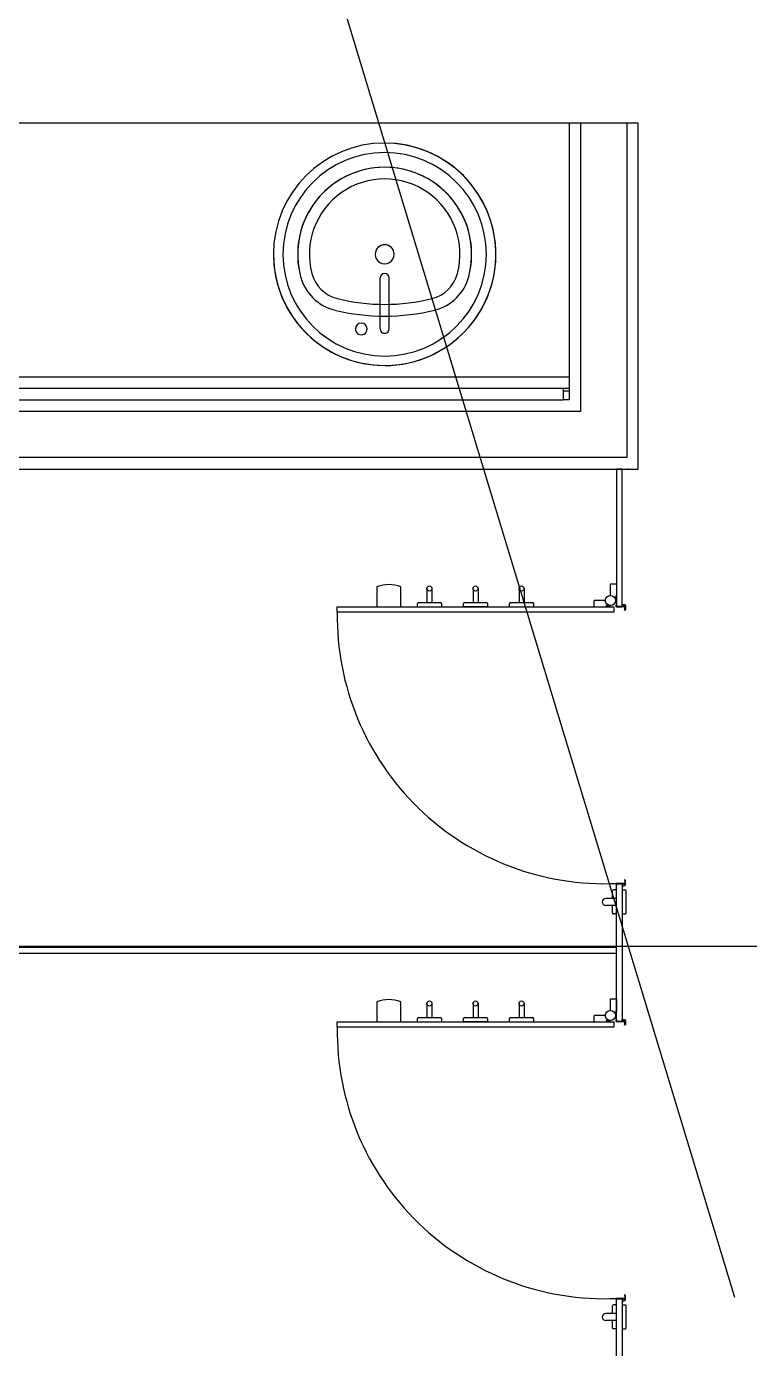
# Model space of a CAD drawing. Header units: millimetres. Extents: x -20146070 to 165023, y -3349561 to 35447.
# Drawn here: x 18635 to 20203, y -54497 to -51630 of the extents above; entities that cross this region are included whole.
import ezdxf

# ---------------------------------------------------------------- set-up
doc = ezdxf.new("R2010")
doc.units = ezdxf.units.MM
doc.header["$LTSCALE"] = 50
for name, color, linetype in [('BLK_2 - 1ST_2ND_STOREY_PLAN$0$1599_DB_A_BLK2_HQ_R21- LINKVIEW_BLK2_1ST STOREY Toilet JOH$0$A-_FLORPATT_H-1', 8, 'Continuous'), ('BLK_2 - 1ST_2ND_STOREY_PLAN$0$1599_DB_A_BLK2_HQ_R21- LINKVIEW_BLK2_1ST STOREY Toilet JOH$0$A-_FURT----_E', 8, 'Continuous'), ('BLK_2 - 1ST_2ND_STOREY_PLAN$0$1599_DB_A_BLK2_HQ_R21- LINKVIEW_BLK2_1ST STOREY Toilet JOH$0$M-_SANIFIXR_E', 8, 'Continuous'), ('BLK_2 - 1ST_2ND_STOREY_PLAN$0$1599_DB_A_BLK2_HQ_R21- LINKVIEW_BLK2_1ST STOREY Toilet JOH$0$S-_COLN----_E', 8, 'Continuous'), ('NW_ARCHI RM NAME', 7, 'Continuous'), ('NW_GRID LINE', 8, 'Continuous')]:
    doc.layers.add(name, color=color, linetype=linetype)
pattern_1 = [(270, (44745.7, -87839.66), (300, 2e-14), []), (0, (44745.7, -87839.66), (0, 300), [])]

# ---------------------------------------------------------------- blocks, each defined once
blk = doc.blocks.new('BLK_2 - 1ST_2ND_STOREY_PLAN$0$1599_DB_A_BLK2_HQ_R21- LINKVIEW_BLK2_1ST STOREY Toilet JOH$0$Sink_Vanity_Round - Basin-V9-LINKVIEW_BLK2_1ST STOREY')
at = {"layer": 'BLK_2 - 1ST_2ND_STOREY_PLAN$0$1599_DB_A_BLK2_HQ_R21- LINKVIEW_BLK2_1ST STOREY Toilet JOH$0$M-_SANIFIXR_E'}
for p, q in [((87.1, 247.1), (87.1, 136.3)), ((106.2, 247.1), (106.2, 136.3))]:
    blk.add_line(p, q, dxfattribs=at)
for centre, radius, start, end in [((96.7, 85.2), 241.3, 360, 180), ((96.7, 85.2), 241.3, 90, 115.021), ((96.7, 85.2), 241.3, 270, 90), ((96.7, 85.2), 241.3, 115.7143, 270), ((96.7, 85.2), 220.6, 90, 270), ((96.7, 85.2), 220.6, 270, 90), ((147.5, 247.1), 12.7, 360, 180), ((96.7, 247.1), 9.52, 360, 180), ((147.5, 247.1), 12.7, 180, 0), ((12.4, 107.4), 101.6, 103.8965, 165.2115), ((12.4, 107.4), 101.6, 103.8965, 165.2115), ((96.7, -233), 452.3, 76.1035, 103.8965), ((96.7, -233), 452.3, 90, 103.8965), ((96.7, -233), 452.3, 76.1035, 90), ((180.9, 107.4), 101.6, 14.7885, 76.1035), ((180.9, 107.4), 101.6, 14.7885, 76.1035), ((12.4, 107.4), 76.2, 103.8965, 165.2115), ((96.7, -233), 426.9, 76.1035, 103.8965), ((180.9, 107.4), 76.2, 14.7885, 76.1035), ((96.7, 85.2), 188.7, 165.2115, 14.7885), ((96.7, 85.2), 188.7, 165.2115, 270), ((96.7, 85.2), 163.3, 165.2115, 14.7885), ((96.7, 136.3), 9.52, 180, 360), ((96.7, 85.2), 188.7, 270, 14.7885), ((96.7, 85.2), 20.6, 360, 180), ((96.7, 85.2), 241.3, 180, 360), ((96.7, 85.2), 20.6, 180, 360)]:
    blk.add_arc(centre, radius, start, end, dxfattribs=at)
blk = doc.blocks.new('BLK_2 - 1ST_2ND_STOREY_PLAN$0$1599_DB_A_BLK2_HQ_R21- LINKVIEW_BLK2_1ST STOREY Toilet JOH$0$IDA - Vanity - Array - 2 Sink_1850L-3869727-LINKVIEW_BLK2_1ST STOREY')
at = {"layer": 'BLK_2 - 1ST_2ND_STOREY_PLAN$0$1599_DB_A_BLK2_HQ_R21- LINKVIEW_BLK2_1ST STOREY Toilet JOH$0$M-_SANIFIXR_E'}
for p, q in [((-1327.5, -19.1), (-1315, -19.1)), ((-1327.5, -19.1), (-1315, -19.1)), ((510, -19.1), (522.5, -19.1)), ((510, -19.1), (522.5, -19.1)), ((-1327.5, -600), (522.5, -600)), ((-1327.5, -600), (522.5, -600))]:
    blk.add_line(p, q, dxfattribs=at)
blk = doc.blocks.new('BLK_2 - 1ST_2ND_STOREY_PLAN$0$1599_DB_A_BLK2_HQ_R21- LINKVIEW_BLK2_1ST STOREY Toilet JOH$0$IDA - Mirror - MR - 1575mm-3869713-LINKVIEW_BLK2_1ST STOREY')
at = {"layer": 'BLK_2 - 1ST_2ND_STOREY_PLAN$0$1599_DB_A_BLK2_HQ_R21- LINKVIEW_BLK2_1ST STOREY Toilet JOH$0$A-_FURT----_E'}
for p, q in [((912.5, 0), (-912.5, 0)), ((-912.5, -12.5), (-912.5, 0)), ((912.5, 0), (912.5, -12.5)), ((-925, -25), (925, -25)), ((-925, -50), (-925, -25)), ((-912.5, -25), (-912.5, -12.5)), ((-912.5, -25), (912.5, -25)), ((912.5, -12.5), (912.5, -25)), ((925, -25), (925, -50)), ((925, -50), (-925, -50))]:
    blk.add_line(p, q, dxfattribs=at)
blk = doc.blocks.new('BLK_2 - 1ST_2ND_STOREY_PLAN$0$3 hook door')
for p, q in [((25045.5, -17739.3), (25045.5, -17782.3)), ((25097.5, -17782.3), (25097.5, -17739.3)), ((25154.1, -17742.8), (25154.1, -17773.3)), ((25165.1, -17742.8), (25165.1, -17773.3)), ((25254.1, -17742.8), (25254.1, -17773.3)), ((25265.1, -17742.8), (25265.1, -17773.3)), ((25354.1, -17742.8), (25354.1, -17773.3)), ((25365.1, -17742.8), (25365.1, -17773.3)), ((25133.6, -17782.3), (25133.6, -17775.3)), ((25135.6, -17773.3), (25183.6, -17773.3)), ((25185.6, -17775.3), (25185.6, -17782.3)), ((25233.6, -17782.3), (25233.6, -17775.3)), ((25235.6, -17773.3), (25283.6, -17773.3)), ((25285.6, -17775.3), (25285.6, -17782.3)), ((25333.6, -17782.3), (25333.6, -17775.3)), ((25335.6, -17773.3), (25383.6, -17773.3)), ((25385.6, -17775.3), (25385.6, -17782.3)), ((25059.1, -17782.3), (25111.1, -17782.3)), ((25285.6, -17782.3), (25233.6, -17782.3)), ((25556.5, -18415.1), (25556.5, -18398.6)), ((25565.5, -18396.6), (25558.5, -18396.6)), ((25577.5, -18396.6), (25584.5, -18396.6)), ((25586.5, -18446.6), (25586.5, -18398.6)), ((25565.5, -18415.1), (25542, -18415.1)), ((25565.5, -18430.1), (25542, -18430.1)), ((25556.5, -18446.6), (25556.5, -18430.1)), ((25565.5, -18448.6), (25558.5, -18448.6)), ((25577.5, -18448.6), (25584.5, -18448.6))]:
    blk.add_line(p, q)
for points in [[(25552, -17757.8), (25552, -17734.8, -0.414214), (25554, -17732.8), (25565.5, -17732.8), (25565.5, -17760.3), (25563.1, -17760.3), (25563.1, -17768.8)], [(25541, -17768.8), (25518, -17768.8, 0.414214), (25516, -17770.8), (25516, -17782.3), (25543.5, -17782.3), (25543.5, -17779.9), (25552, -17779.9)]]:
    blk.add_lwpolyline(points, format="xyb")
for points in [[(25584.8, -17788.3, -0.291473), (25583.6, -17790.1, -1), (25583.1, -17789, 0.291473), (25583.6, -17788.3), (25583.6, -17780.5, 0.350085), (25581.8, -17779.3, 1), (25581.8, -17781.8), (25581.8, -17782.3), (25565.3, -17782.3, -0.414214), (25564.8, -17781.8), (25564.8, -17778.2, -0.327538), (25565.5, -17777.3), (25565.5, -17781.1), (25577.5, -17781.1), (25577.5, -17778.3, -0.414214), (25578.5, -17777.3), (25581.8, -17777.3, -0.414214), (25584.8, -17780.3)], [(25584.8, -18376.4, 0.291473), (25583.6, -18374.6, 1), (25583.1, -18375.7, -0.291473), (25583.6, -18376.4), (25583.6, -18384.2, -0.350085), (25581.8, -18385.4, -1), (25581.8, -18382.9), (25581.8, -18382.4), (25565.3, -18382.4, 0.414214), (25564.8, -18382.9), (25564.8, -18386.5, 0.327538), (25565.5, -18387.4), (25565.5, -18383.6), (25577.5, -18383.6), (25577.5, -18386.4, 0.414214), (25578.5, -18387.4), (25581.8, -18387.4, 0.414214), (25584.8, -18384.4)]]:
    blk.add_lwpolyline(points, format="xyb", close=True)
blk.add_lwpolyline([(25559.6, -17794.3), (24959.6, -17794.3), (24959.6, -17782.3), (25559.6, -17782.3)], close=True)
for centre, radius in [((25159.6, -17742.8), 5.5), ((25259.6, -17742.8), 5.5), ((25359.6, -17742.8), 5.5), ((25552, -17768.8), 11)]:
    blk.add_circle(centre, radius)
for centre, radius, start, end in [((25071.5, -17804.4), 70.1, 68.2289, 111.7711), ((25135.6, -17775.3), 2, 90, 180), ((25183.6, -17775.3), 2, 0, 90), ((25235.6, -17775.3), 2, 90, 180), ((25283.6, -17775.3), 2, 0, 90), ((25335.6, -17775.3), 2, 90, 180), ((25383.6, -17775.3), 2, 0, 90), ((25558.5, -18398.6), 2, 90, 180), ((25584.5, -18398.6), 2, 0, 90), ((25542, -18422.6), 7.5, 90, 270), ((25558.5, -18446.6), 2, 180, 270), ((25584.5, -18446.6), 2, 270, 0)]:
    blk.add_arc(centre, radius, start, end)
at = {"ltscale": 10}
blk.add_arc((25540.3, -17802.2), 580.8, 179.2194, 272.5231, dxfattribs=at)
blk = doc.blocks.new('BLK_2 - 1ST_2ND_STOREY_PLAN$0$1599_DB_A_BLK2_HQ_R21- LINKVIEW_BLK2_1ST STOREY Toilet JOH')
at = {"layer": 'BLK_2 - 1ST_2ND_STOREY_PLAN$0$1599_DB_A_BLK2_HQ_R21- LINKVIEW_BLK2_1ST STOREY Toilet JOH$0$A-_FLORPATT_H-1'}
h = blk.add_hatch(dxfattribs=at)
h.set_pattern_fill('FP_5', color=256, style=0, pattern_type=2)
h.set_pattern_definition(pattern_1)
h.paths.add_polyline_path([(9074.2, -52589.7), (9054.2, -52589.7), (9057.7, -52609.7), (9057.7, -52592.7), (9070.7, -52592.7), (9072.7, -52615.5), (9072.7, -52607.7), (9074, -52592.7)], flags=0)
h = blk.add_hatch(dxfattribs=at)
h.set_pattern_fill('FP_5', color=256, style=0, pattern_type=2)
h.set_pattern_definition(pattern_1)
h.paths.add_polyline_path([(9057.7, -53623.2), (9054.4, -53624.7), (9054.2, -53623.5), (9054.2, -53623.2), (9055.7, -53623.2)], flags=0)
h = blk.add_hatch(dxfattribs=at)
h.set_pattern_fill('FP_5', color=256, style=0, pattern_type=2)
h.set_pattern_definition(pattern_1)
h.paths.add_polyline_path([(9054.2, -53639.7), (9055.7, -53643), (9054.7, -53645.7), (9054.2, -53643.2), (9054.2, -53641.7)], flags=0)
at = {"layer": 'BLK_2 - 1ST_2ND_STOREY_PLAN$0$1599_DB_A_BLK2_HQ_R21- LINKVIEW_BLK2_1ST STOREY Toilet JOH$0$S-_COLN----_E'}
h = blk.add_hatch(dxfattribs=at)
h.set_pattern_fill('FP_2', color=256, style=0, pattern_type=2)
h.set_pattern_definition([(0, (0, 0), (1016, 254), [83.82, -678.18, 83.82, -678.18, -4064]), (0, (0, 0), (1016, 254), [-1524, 83.82, -1440.18, 83.82, -678.18, -1778]), (0, (0, 0), (1016, 254), [-3810, 83.82, -424.18, 83.82, -1186.18]), (120, (381, 127), (-727.9705, 752.8818), [83.82, -678.18, 83.82, -678.18, -4064]), (120, (381, 127), (-727.9705, 752.8818), [-1524, 83.82, -1440.18, 83.82, -678.18, -1778]), (120, (381, 127), (-727.9705, 752.8818), [-3810, 83.82, -424.18, 83.82, -1186.18]), (240, (508, 635), (-288.0295, -1006.8818), [83.82, -678.18, 83.82, -678.18, -4064]), (240, (508, 635), (-288.0295, -1006.8818), [-1524, 83.82, -1440.18, 83.82, -678.18, -1778]), (240, (508, 635), (-288.0295, -1006.8818), [-3810, 83.82, -424.18, 83.82, -1186.18])])
h.paths.add_polyline_path([(7095.7, -52564.7), (9070.7, -52564.7), (9070.7, -52464.7), (7070.7, -52464.7), (7070.7, -52564.7)], flags=0)
for p, q in [((8945.7, -51839.7), (8945.7, -52389.7)), ((9095.7, -51839.7), (8945.7, -51839.7)), ((8970.7, -51839.7), (8970.7, -52464.7)), ((9070.7, -51839.7), (9070.7, -52564.7)), ((9095.7, -52589.7), (9095.7, -51839.7)), ((8945.7, -52414.7), (8945.7, -52439.7)), ((8945.7, -52439.7), (8933.2, -52439.7)), ((8970.7, -52464.7), (7070.7, -52464.7)), ((9070.7, -52564.7), (7070.7, -52564.7)), ((7095.7, -52589.7), (9095.7, -52589.7)), ((9055.7, -52589.7), (9054.2, -52589.7)), ((9074.2, -52589.7), (9072.7, -52589.7))]:
    blk.add_line(p, q, dxfattribs=at)
for points in [[(9048.7, -52888.2), (9060.7, -52888.2), (9060.7, -52589.7), (9048.7, -52589.7), (9048.7, -52888.2)], [(9048.7, -53788.2), (9048.7, -53488.2), (9060.7, -53488.2), (9060.7, -53788.2), (9048.7, -53788.2)], [(7095.7, -53627.2), (7095.7, -53639.2), (9048.7, -53639.2), (9048.7, -53627.2), (7095.7, -53627.2)], [(9048.7, -54388.2), (9060.7, -54388.2), (9060.7, -54689.7), (9048.7, -54689.7), (9048.7, -54388.2)]]:
    blk.add_lwpolyline(points, dxfattribs=at)
at = {"layer": 'BLK_2 - 1ST_2ND_STOREY_PLAN$0$1599_DB_A_BLK2_HQ_R21- LINKVIEW_BLK2_1ST STOREY Toilet JOH$0$S-_COLN----_E', "rotation": 180}
for name, p in [('BLK_2 - 1ST_2ND_STOREY_PLAN$0$1599_DB_A_BLK2_HQ_R21- LINKVIEW_BLK2_1ST STOREY Toilet JOH$0$IDA - Vanity - Array - 2 Sink_1850L-3869727-LINKVIEW_BLK2_1ST STOREY', (7618.2, -52439.7)), ('BLK_2 - 1ST_2ND_STOREY_PLAN$0$1599_DB_A_BLK2_HQ_R21- LINKVIEW_BLK2_1ST STOREY Toilet JOH$0$Sink_Vanity_Round - Basin-V9-LINKVIEW_BLK2_1ST STOREY', (8642.4, -52038.6)), ('BLK_2 - 1ST_2ND_STOREY_PLAN$0$1599_DB_A_BLK2_HQ_R21- LINKVIEW_BLK2_1ST STOREY Toilet JOH$0$IDA - Mirror - MR - 1575mm-3869713-LINKVIEW_BLK2_1ST STOREY', (8020.7, -52439.7))]:
    blk.add_blockref(name, p, dxfattribs=at)
at = {"layer": 'BLK_2 - 1ST_2ND_STOREY_PLAN$0$1599_DB_A_BLK2_HQ_R21- LINKVIEW_BLK2_1ST STOREY Toilet JOH$0$S-_COLN----_E'}
for p in [(-16516.8, -35105.9), (-16516.8, -36005.9)]:
    blk.add_blockref('BLK_2 - 1ST_2ND_STOREY_PLAN$0$3 hook door', p, dxfattribs=at)
blk = doc.blocks.new('BLK_2 - 1ST_2ND_STOREY_PLAN')
blk.add_blockref('BLK_2 - 1ST_2ND_STOREY_PLAN$0$1599_DB_A_BLK2_HQ_R21- LINKVIEW_BLK2_1ST STOREY Toilet JOH', (-131307.1, -42727.7))

msp = doc.modelspace()

# ---------------------------------------------------------------- linework, layer by layer
at = {"layer": 'NW_ARCHI RM NAME'}
msp.add_line((20171.2, -54386.4), (19164.8, -51066), dxfattribs=at)
at = {"layer": 'NW_GRID LINE'}
msp.add_line((-4794.8, -53624.7), (44738, -53624.7), dxfattribs=at)

# ---------------------------------------------------------------- block references
msp.add_blockref('BLK_2 - 1ST_2ND_STOREY_PLAN', (142172.9, 42727.7), dxfattribs=at)

doc.saveas('drawing.dxf')
